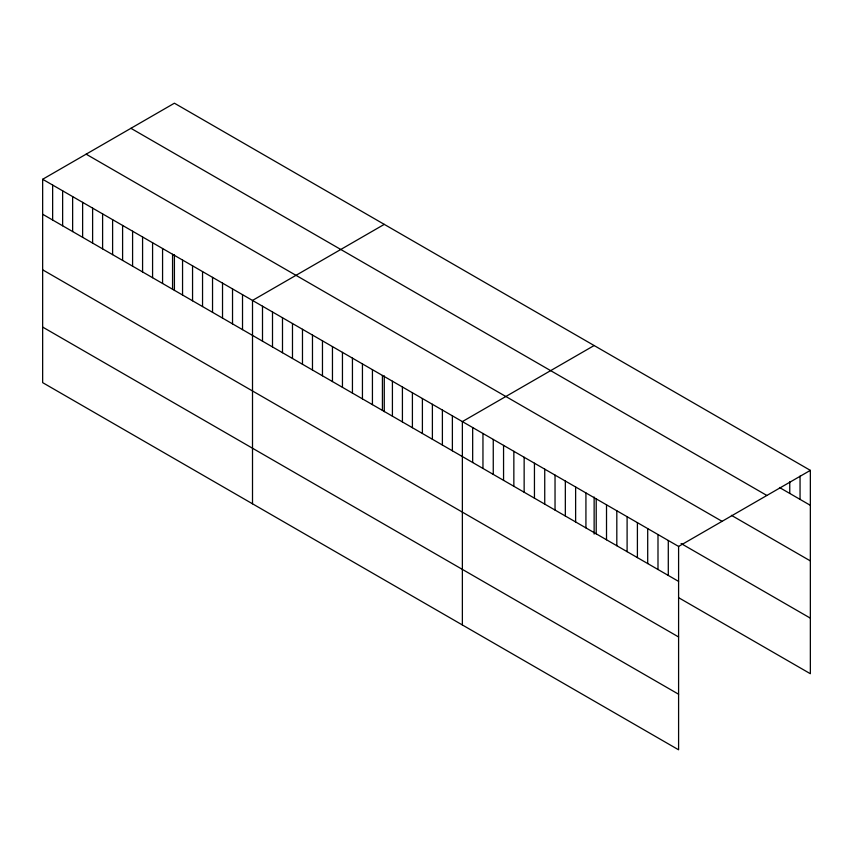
<?xml version="1.0" encoding="UTF-8"?>
<svg xmlns="http://www.w3.org/2000/svg" width="853" height="853" viewBox="0 0 853 853"><rect width="100%" height="100%" fill="white"/><g stroke="black" fill="none" stroke-linecap="round" stroke-linejoin="round"><path stroke-width="1.28" d="M42.65 179.279L678.593 546.432L678.593 749.798L42.65 382.634L42.65 179.279L174.407 103.202L810.35 470.366L810.35 673.721L678.785 597.772M384.266 224.371L252.509 300.437L252.509 503.803M594.136 345.529L462.369 421.595L462.369 624.961M678.593 546.432L810.35 470.366M779.461 487.489L810.35 505.328M130.925 128.313L766.868 495.465M731.416 515.329L810.35 560.901M86.132 154.169L722.075 521.332M681.078 543.521L810.35 618.148M42.65 214.242L678.593 581.394M42.65 269.815L678.593 636.967M42.65 327.072L678.593 694.225M800.05 476.07L800.05 499.378M789.761 481.785L789.761 493.439M668.294 540.493L668.294 575.455M657.994 534.543L657.994 569.505M647.704 528.604L647.704 563.566M637.404 522.654L637.404 557.617M627.104 516.715L627.104 551.678M616.815 510.766L616.815 545.728M606.515 504.827L606.515 539.789M596.215 498.877L596.215 533.839M594.136 497.022L594.136 534.074M585.926 492.938L585.926 527.9M575.626 486.988L575.626 521.951M565.336 481.049L565.336 516.012M555.036 475.1L555.036 510.062M544.736 469.15L544.736 504.123M534.447 463.211L534.447 498.173M524.147 457.261L524.147 492.234M513.847 451.322L513.847 486.285M503.558 445.373L503.558 480.346M493.258 439.434L493.258 474.396M482.958 433.484L482.958 468.457M472.669 427.545L472.669 462.507M452.378 415.827L452.378 450.8M442.387 410.058L442.387 445.031M432.386 404.29L432.386 439.252M422.395 398.522L422.395 433.484M412.404 392.753L412.404 427.716M402.413 386.985L402.413 421.947M392.412 381.216L392.412 416.179M384.266 375.864L384.266 411.679M382.421 375.448L382.421 410.41M372.43 369.669L372.43 404.642M362.44 363.9L362.44 398.873M352.438 358.132L352.438 393.105M342.448 352.364L342.448 387.326M332.457 346.595L332.457 381.558M322.466 340.827L322.466 375.789M312.475 335.058L312.475 370.021M302.474 329.29L302.474 364.252M292.483 323.522L292.483 358.484M282.492 317.742L282.492 352.715M272.502 311.974L272.502 346.947M262.5 306.206L262.5 341.179M242.519 294.669L242.519 329.631M232.528 288.9L232.528 323.863M222.526 283.132L222.526 318.094M212.536 277.364L212.536 312.326M202.545 271.595L202.545 306.558M192.554 265.816L192.554 300.789M182.553 260.048L182.553 295.021M174.407 254.706L174.407 290.51M172.562 254.279L172.562 289.252M162.571 248.511L162.571 283.473M152.58 242.742L152.58 277.705M142.579 236.974L142.579 271.936M132.588 231.206L132.588 266.168M122.597 225.437L122.597 260.4M112.607 219.669L112.607 254.631M102.605 213.89L102.605 248.863M92.614 208.121L92.614 243.094M82.624 202.353L82.624 237.326M72.633 196.585L72.633 231.547M62.632 190.816L62.632 225.778M52.641 185.048L52.641 220.01"/></g></svg>
